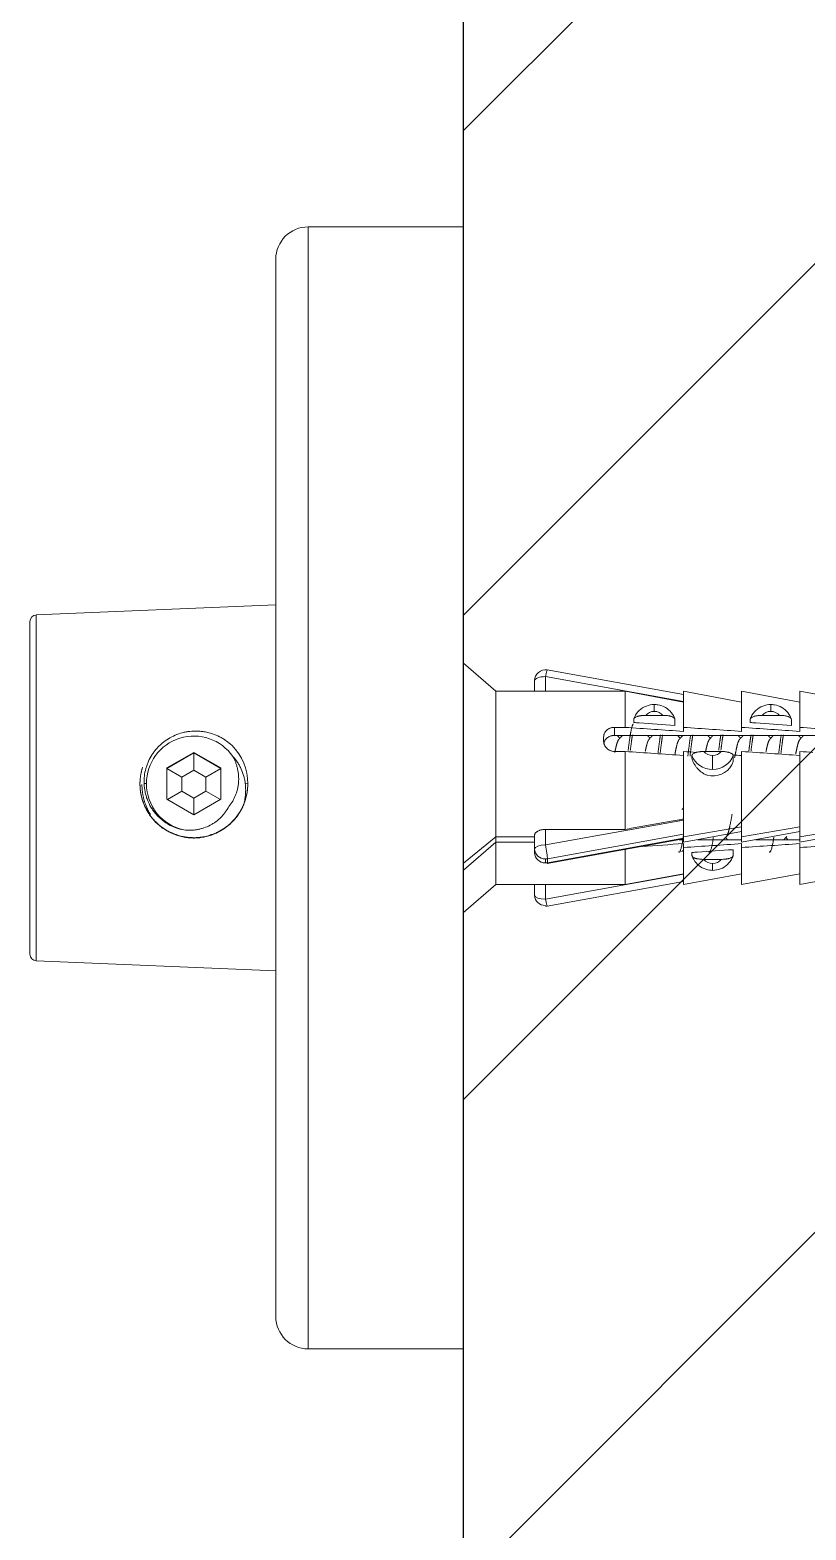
# Model space of a CAD drawing. Header units: millimetres. Extents: x 11618 to 13994, y -5897 to -2537.
# Drawn here: x 13514.8 to 13550.8, y -3831.5 to -3762 of the extents above; entities that cross this region are included whole.
import ezdxf

# ---------------------------------------------------------------- set-up
doc = ezdxf.new("R2010")
doc.units = ezdxf.units.MM
doc.layers.add('hatch', color=2, linetype='Continuous')

msp = doc.modelspace()

# ---------------------------------------------------------------- hatches: boundary and pattern name
at = {"layer": 'hatch'}
h = msp.add_hatch(dxfattribs=at)
h.set_pattern_fill('ANSI31', color=256, scale=5)
h.set_pattern_definition([(45, (-1601.865, 0), (-11.22532, 11.22532), [])])
h.paths.add_polyline_path([(13534.892, -5533.88), (13584.892, -5533.88), (13584.892, -3463.314), (13534.892, -3463.314)])

# ---------------------------------------------------------------- linework, layer by layer
msp.add_line((13534.892, -5533.88), (13534.892, -3391.899))
at = {"linetype": 'Continuous', "lineweight": 13, "extrusion": (-1, -2.22045e-16, 0)}
for p, q in [((13527.692, -3771.14), (13527.692, -3823.14)), ((13515.08, -3789.128), (13515.08, -3805.151)), ((13545.092, -3793.141), (13538.692, -3791.986)), ((13538.692, -3791.986), (13538.692, -3792.662)), ((13543.742, -3793.279), (13543.742, -3793.596)), ((13549.142, -3793.279), (13549.142, -3793.596)), ((13541.892, -3794.712), (13541.892, -3794.337)), ((13546.442, -3795.642), (13546.442, -3796.291)), ((13520.192, -3796.941), (13520.082, -3796.943)), ((13524.776, -3796.944), (13524.892, -3796.946)), ((13538.692, -3799.787), (13545.092, -3798.632)), ((13538.692, -3799.066), (13538.692, -3799.787)), ((13547.792, -3798.952), (13545.092, -3799.417)), ((13550.492, -3798.952), (13547.792, -3799.417)), ((13553.192, -3798.952), (13550.492, -3799.417)), ((13536.392, -3799.417), (13534.892, -3800.626)), ((13538.192, -3799.417), (13536.392, -3799.417)), ((13545.092, -3799.29), (13538.788, -3800.427)), ((13538.788, -3800.611), (13545.092, -3799.473)), ((13538.692, -3800.619), (13538.692, -3800.436)), ((13538.788, -3800.611), (13538.788, -3800.427)), ((13538.692, -3802.304), (13545.092, -3801.144)), ((13546.442, -3800.641), (13546.442, -3800.963)), ((13538.692, -3801.618), (13538.692, -3802.304))]:
    msp.add_line(p, q, dxfattribs=at)
at = {"linetype": 'Continuous', "lineweight": 18, "extrusion": (-1, -2.22045e-16, 0)}
for p, q in [((13534.892, -3771.14), (13527.692, -3771.14)), ((13534.892, -3771.14), (13534.892, -3823.14)), ((13526.192, -3821.64), (13526.192, -3772.64)), ((13526.192, -3788.659), (13515.08, -3789.129)), ((13514.792, -3804.851), (13514.792, -3789.428)), ((13536.392, -3792.662), (13534.892, -3791.362)), ((13545.092, -3792.816), (13538.781, -3791.678)), ((13542.392, -3792.662), (13536.392, -3792.662)), ((13536.392, -3792.662), (13536.392, -3799.417)), ((13538.192, -3792.662), (13538.192, -3792.17)), ((13545.092, -3793.162), (13542.392, -3792.662)), ((13542.392, -3792.662), (13542.392, -3794.337)), ((13545.092, -3792.662), (13545.092, -3794.337)), ((13547.792, -3793.162), (13545.092, -3792.662)), ((13547.792, -3792.662), (13547.792, -3794.337)), ((13550.492, -3793.162), (13547.792, -3792.662)), ((13550.492, -3792.662), (13550.492, -3794.337)), ((13553.192, -3793.162), (13550.492, -3792.662)), ((13542.788, -3793.965), (13542.788, -3794.11)), ((13543.342, -3793.782), (13544.142, -3793.782)), ((13544.696, -3793.965), (13544.696, -3794.245)), ((13548.188, -3793.965), (13548.188, -3794.11)), ((13548.742, -3793.782), (13549.542, -3793.782)), ((13550.096, -3793.965), (13550.096, -3794.245)), ((13541.392, -3794.97), (13541.392, -3794.784)), ((13541.892, -3794.337), (13542.392, -3794.337)), ((13564.892, -3794.712), (13541.892, -3794.712)), ((13545.092, -3794.524), (13545.092, -3794.337)), ((13547.792, -3794.524), (13547.792, -3794.337)), ((13550.492, -3794.524), (13550.492, -3794.337)), ((13522.392, -3795.498), (13521.142, -3796.219)), ((13522.392, -3795.52), (13521.142, -3796.242)), ((13522.392, -3795.52), (13522.392, -3795.498)), ((13523.642, -3796.219), (13522.392, -3795.498)), ((13522.392, -3796.328), (13522.392, -3795.52)), ((13523.642, -3796.242), (13522.392, -3795.52)), ((13541.892, -3795.453), (13542.392, -3795.453)), ((13542.392, -3795.453), (13542.392, -3799.066)), ((13545.092, -3795.453), (13545.092, -3799.417)), ((13545.488, -3795.64), (13545.488, -3795.784)), ((13546.842, -3795.456), (13546.042, -3795.456)), ((13547.396, -3795.64), (13547.396, -3795.919)), ((13547.792, -3795.453), (13547.792, -3799.417)), ((13550.492, -3795.453), (13550.492, -3799.417)), ((13521.142, -3796.219), (13521.142, -3797.662)), ((13521.835, -3796.649), (13521.142, -3796.242)), ((13522.392, -3796.328), (13521.835, -3796.649)), ((13522.949, -3796.649), (13522.392, -3796.328)), ((13522.949, -3796.649), (13523.642, -3796.242)), ((13523.642, -3797.662), (13523.642, -3796.219)), ((13519.892, -3796.956), (13519.892, -3796.953)), ((13519.892, -3796.971), (13519.892, -3796.968)), ((13521.835, -3796.649), (13521.835, -3797.293)), ((13522.949, -3797.293), (13522.949, -3796.649)), ((13524.892, -3796.948), (13524.892, -3796.946)), ((13524.892, -3796.963), (13524.892, -3796.961)), ((13524.892, -3796.979), (13524.892, -3796.976)), ((13521.142, -3797.662), (13522.392, -3798.384)), ((13521.835, -3797.293), (13521.162, -3797.674)), ((13521.835, -3797.293), (13522.392, -3797.614)), ((13522.392, -3797.614), (13522.949, -3797.293)), ((13522.392, -3797.614), (13522.392, -3798.384)), ((13522.392, -3798.384), (13523.642, -3797.662)), ((13522.949, -3797.293), (13523.622, -3797.674)), ((13542.392, -3799.066), (13538.692, -3799.066)), ((13534.892, -3800.962), (13536.392, -3799.662)), ((13536.392, -3799.662), (13536.392, -3799.417)), ((13536.392, -3799.662), (13538.192, -3799.662)), ((13536.392, -3799.662), (13536.392, -3801.618)), ((13538.192, -3799.971), (13538.192, -3799.317)), ((13538.781, -3800.646), (13545.092, -3799.508)), ((13545.093, -3799.543), (13544.898, -3799.543)), ((13545.092, -3799.662), (13547.792, -3799.162)), ((13545.092, -3799.662), (13545.092, -3799.417)), ((13545.092, -3799.725), (13545.092, -3799.906)), ((13547.793, -3799.543), (13545.737, -3799.543)), ((13547.792, -3799.662), (13550.492, -3799.162)), ((13547.792, -3799.662), (13547.792, -3799.417)), ((13547.792, -3799.725), (13547.792, -3799.906)), ((13550.493, -3799.543), (13548.437, -3799.543)), ((13550.492, -3799.662), (13553.192, -3799.162)), ((13550.492, -3799.662), (13550.492, -3799.417)), ((13550.492, -3799.725), (13550.492, -3799.906)), ((13538.192, -3800.154), (13538.192, -3799.971)), ((13542.392, -3799.995), (13542.392, -3801.618)), ((13545.092, -3799.906), (13545.092, -3801.618)), ((13545.488, -3800.276), (13545.488, -3800.136)), ((13546.842, -3800.454), (13546.042, -3800.454)), ((13547.396, -3800.276), (13547.396, -3800.005)), ((13547.792, -3799.906), (13547.792, -3801.618)), ((13550.492, -3799.906), (13550.492, -3801.618)), ((13542.392, -3801.618), (13545.092, -3801.118)), ((13545.092, -3801.618), (13547.792, -3801.118)), ((13547.792, -3801.618), (13550.492, -3801.118)), ((13550.492, -3801.618), (13553.192, -3801.118)), ((13534.892, -3802.918), (13536.392, -3801.618)), ((13536.392, -3801.618), (13542.392, -3801.618)), ((13538.192, -3802.126), (13538.192, -3801.618)), ((13538.781, -3802.618), (13545.092, -3801.474)), ((13526.192, -3805.622), (13515.08, -3805.151)), ((13534.892, -3823.14), (13527.692, -3823.14))]:
    msp.add_line(p, q, dxfattribs=at)
at = {"linetype": 'Continuous', "lineweight": 18}
for centre, radius, start, end in [((13527.692, -3772.64), 1.5, 90, 180), ((13538.692, -3792.17), 0.5, 79.77358, 180), ((13538.692, -3802.126), 0.5, 270, 280.27422)]:
    msp.add_arc(centre, radius, start, end, dxfattribs=at)
at = {"linetype": 'Continuous', "lineweight": 18, "extrusion": (0, 0, -1)}
msp.add_arc((-13527.692, -3821.64), 1.5, 270, 0, dxfattribs=at)
at = {"linetype": 'Continuous', "lineweight": 18}
for centre, major_axis, ratio, start_param, end_param in [((13515.092, -3789.429), (-0.3, 0), 0.99982, 4.754737, 6.283185), ((13522.392, -3796.941), (-2.2, 0), 0.99982, 3.746433, 6.283185), ((13522.392, -3796.946), (-2.5, 0), 0.99982, 3.141593, 3.926991), ((13546.442, -3795.361), (1, 0), 0.930053, 3.446285, 4.712389), ((13546.442, -3795.361), (1, 0), 0.930053, 4.712389, 5.978493), ((13546.442, -3795.654), (-1, 0), 0.930053, 1.316173, 2.673058), ((13522.392, -3796.941), (-2.2, 0), 0.99982, 0, 1.358989), ((13522.392, -3796.946), (-2.5, 0), 0.99982, 2.754712, 3.141593), ((13538.692, -3799.971), (0.5, 0), 0.930053, 3.141593, 4.712389), ((13538.692, -3800.154), (-0.5, 0), 0.930053, 0, 1.570796), ((13538.692, -3800.154), (0.089, -0.492), 0.069966, 0.00001, 0.369971), ((13538.692, -3802.126), (-0.5, 0), 0.934495, 0, 1.570796), ((13515.092, -3804.851), (0.3, 0), 0.99982, 3.141593, 4.670041)]:
    msp.add_ellipse(centre, major_axis=major_axis, ratio=ratio, start_param=start_param, end_param=end_param, dxfattribs=at)
at = {"linetype": 'Continuous', "lineweight": 13}
for centre, major_axis, ratio, start_param, end_param in [((13538.692, -3792.17), (0.5, 0), 0.367425, 1.570796, 3.141593), ((13538.692, -3792.17), (-0.089, -0.492), 0.069966, 3.141598, 4.342418), ((13543.742, -3794.061), (-0.5, 0), 0.930053, 4.712389, 5.639684), ((13543.742, -3794.061), (-0.5, 0), 0.930053, 3.785094, 4.712389), ((13549.142, -3794.061), (-0.5, 0), 0.930053, 4.712389, 5.639684), ((13549.142, -3794.061), (-0.5, 0), 0.930053, 3.785094, 4.712389), ((13546.442, -3795.177), (-0.5, 0), 0.930053, 0.643501, 1.570796), ((13546.442, -3795.177), (-0.5, 0), 0.930053, 1.570796, 2.498092), ((13538.692, -3799.971), (-0.5, 0), 0.367425, 4.712389, 6.283185), ((13538.692, -3799.971), (0.089, -0.492), 0.069966, 0.369971, 1.940767), ((13538.692, -3799.971), (0.5, 0), 0.930053, 4.712389, 4.903982), ((13546.442, -3800.174), (0.5, 0), 0.934495, 3.785094, 4.712389), ((13546.442, -3800.174), (0.5, 0), 0.934495, 4.712389, 5.639684), ((13538.692, -3800.154), (-0.5, 0), 0.930053, 1.570796, 1.762389), ((13538.692, -3802.126), (-0.5, 0), 0.355976, 0, 1.570796), ((13538.692, -3802.126), (0.089, -0.492), 0.067786, 5.070246, 6.283181)]:
    msp.add_ellipse(centre, major_axis=major_axis, ratio=ratio, start_param=start_param, end_param=end_param, dxfattribs=at)
at = {"linetype": 'Continuous', "lineweight": 18}
for points, knots in [([(13543.742, -3793.279), (13543.611, -3793.281), (13543.364, -3793.326), (13543.029, -3793.531), (13542.857, -3793.772), (13542.8, -3793.921), (13542.789, -3793.952)], [0, 0, 0, 0, 0.300257, 0.610351, 0.919568, 1, 1, 1, 1]), ([(13544.695, -3793.952), (13544.656, -3793.838), (13544.545, -3793.635), (13544.266, -3793.396), (13543.977, -3793.294), (13543.799, -3793.28), (13543.742, -3793.279)], [0, 0, 0, 0, 0.280795, 0.569643, 0.864674, 1, 1, 1, 1]), ([(13549.142, -3793.279), (13549.011, -3793.281), (13548.764, -3793.326), (13548.429, -3793.531), (13548.257, -3793.772), (13548.2, -3793.921), (13548.189, -3793.952)], [0, 0, 0, 0, 0.300257, 0.610351, 0.919568, 1, 1, 1, 1]), ([(13550.095, -3793.952), (13550.056, -3793.838), (13549.945, -3793.635), (13549.666, -3793.396), (13549.377, -3793.294), (13549.199, -3793.28), (13549.142, -3793.279)], [0, 0, 0, 0, 0.280795, 0.569643, 0.864674, 1, 1, 1, 1]), ([(13543.342, -3793.782), (13543.273, -3793.782), (13543.204, -3793.785), (13543.122, -3793.795), (13543.106, -3793.798), (13543.074, -3793.803), (13543.043, -3793.808), (13543.013, -3793.815), (13542.992, -3793.821), (13542.985, -3793.823), (13542.971, -3793.827), (13542.965, -3793.829), (13542.932, -3793.839), (13542.908, -3793.848), (13542.877, -3793.863), (13542.867, -3793.869), (13542.853, -3793.877), (13542.849, -3793.88), (13542.841, -3793.885), (13542.837, -3793.888), (13542.819, -3793.903), (13542.807, -3793.915), (13542.796, -3793.933), (13542.793, -3793.94), (13542.789, -3793.953), (13542.788, -3793.959), (13542.788, -3793.965)], [0, 0, 0, 0, 0.25, 0.25, 0.3125, 0.3125, 0.375, 0.4375, 0.4375, 0.46875, 0.46875, 0.5, 0.5, 0.625, 0.625, 0.6875, 0.6875, 0.71875, 0.71875, 0.75, 0.75, 0.875, 0.875, 0.9375, 0.9375, 1, 1, 1, 1]), ([(13542.788, -3794.11), (13542.873, -3794.116), (13542.958, -3794.122), (13543.594, -3794.167), (13544.145, -3794.206), (13544.696, -3794.245)], [0, 0, 0, 0, 0.133394, 0.133394, 1, 1, 1, 1]), ([(13544.696, -3793.965), (13544.696, -3793.953), (13544.692, -3793.94), (13544.681, -3793.921), (13544.677, -3793.915), (13544.665, -3793.903), (13544.659, -3793.897), (13544.637, -3793.88), (13544.619, -3793.869), (13544.593, -3793.856), (13544.587, -3793.854), (13544.576, -3793.849), (13544.559, -3793.842), (13544.528, -3793.831), (13544.501, -3793.823), (13544.472, -3793.815), (13544.457, -3793.812), (13544.412, -3793.803), (13544.38, -3793.797), (13544.331, -3793.791), (13544.314, -3793.79), (13544.28, -3793.787), (13544.263, -3793.785), (13544.212, -3793.783), (13544.177, -3793.782), (13544.142, -3793.782)], [0, 0, 0, 0, 0.125, 0.125, 0.1875, 0.1875, 0.25, 0.25, 0.375, 0.375, 0.40625, 0.40625, 0.4375, 0.5, 0.5625, 0.5625, 0.625, 0.625, 0.75, 0.75, 0.8125, 0.8125, 0.875, 0.875, 1, 1, 1, 1]), ([(13548.742, -3793.782), (13548.673, -3793.782), (13548.604, -3793.785), (13548.522, -3793.795), (13548.506, -3793.798), (13548.474, -3793.803), (13548.443, -3793.808), (13548.413, -3793.815), (13548.392, -3793.821), (13548.385, -3793.823), (13548.371, -3793.827), (13548.365, -3793.829), (13548.332, -3793.839), (13548.308, -3793.848), (13548.277, -3793.863), (13548.267, -3793.869), (13548.253, -3793.877), (13548.249, -3793.88), (13548.241, -3793.885), (13548.237, -3793.888), (13548.219, -3793.903), (13548.207, -3793.915), (13548.196, -3793.933), (13548.193, -3793.94), (13548.189, -3793.953), (13548.188, -3793.959), (13548.188, -3793.965)], [0, 0, 0, 0, 0.25, 0.25, 0.3125, 0.3125, 0.375, 0.4375, 0.4375, 0.46875, 0.46875, 0.5, 0.5, 0.625, 0.625, 0.6875, 0.6875, 0.71875, 0.71875, 0.75, 0.75, 0.875, 0.875, 0.9375, 0.9375, 1, 1, 1, 1]), ([(13548.188, -3794.11), (13548.273, -3794.116), (13548.358, -3794.122), (13548.994, -3794.167), (13549.545, -3794.206), (13550.096, -3794.245)], [0, 0, 0, 0, 0.133394, 0.133394, 1, 1, 1, 1]), ([(13550.096, -3793.965), (13550.096, -3793.953), (13550.092, -3793.94), (13550.081, -3793.921), (13550.077, -3793.915), (13550.065, -3793.903), (13550.059, -3793.897), (13550.037, -3793.88), (13550.019, -3793.869), (13549.993, -3793.856), (13549.987, -3793.854), (13549.976, -3793.849), (13549.959, -3793.842), (13549.928, -3793.831), (13549.901, -3793.823), (13549.872, -3793.815), (13549.857, -3793.812), (13549.812, -3793.803), (13549.78, -3793.797), (13549.731, -3793.791), (13549.714, -3793.79), (13549.68, -3793.787), (13549.663, -3793.785), (13549.612, -3793.783), (13549.577, -3793.782), (13549.542, -3793.782)], [0, 0, 0, 0, 0.125, 0.125, 0.1875, 0.1875, 0.25, 0.25, 0.375, 0.375, 0.40625, 0.40625, 0.4375, 0.5, 0.5625, 0.5625, 0.625, 0.625, 0.75, 0.75, 0.8125, 0.8125, 0.875, 0.875, 1, 1, 1, 1]), ([(13524.16, -3795.179), (13524.073, -3795.097), (13523.981, -3795.023), (13523.836, -3794.921), (13523.787, -3794.889), (13523.711, -3794.843), (13523.685, -3794.828), (13523.633, -3794.8), (13523.607, -3794.786), (13523.474, -3794.719), (13523.365, -3794.673), (13523.142, -3794.599), (13523.028, -3794.569), (13522.882, -3794.543), (13522.853, -3794.538), (13522.794, -3794.529), (13522.764, -3794.525), (13522.676, -3794.516), (13522.617, -3794.512), (13522.44, -3794.505), (13522.323, -3794.509), (13522.147, -3794.528), (13522.089, -3794.537), (13522.001, -3794.553), (13521.972, -3794.559), (13521.914, -3794.572), (13521.885, -3794.579), (13521.742, -3794.617), (13521.63, -3794.655), (13521.414, -3794.747), (13521.309, -3794.801), (13521.106, -3794.926), (13521.011, -3794.995), (13520.876, -3795.109), (13520.832, -3795.148), (13520.748, -3795.23), (13520.707, -3795.273), (13520.648, -3795.339), (13520.629, -3795.362), (13520.591, -3795.408), (13520.573, -3795.431), (13520.519, -3795.502), (13520.485, -3795.551), (13520.39, -3795.699), (13520.334, -3795.802), (13520.261, -3795.964), (13520.239, -3796.019), (13520.209, -3796.103), (13520.199, -3796.131), (13520.181, -3796.187), (13520.173, -3796.216), (13520.134, -3796.358), (13520.111, -3796.473), (13520.084, -3796.706), (13520.078, -3796.824), (13520.082, -3796.943)], [0, 0, 0, 0, 0.0625, 0.0625, 0.09375, 0.09375, 0.109375, 0.109375, 0.125, 0.125, 0.1875, 0.1875, 0.25, 0.25, 0.265625, 0.265625, 0.28125, 0.28125, 0.3125, 0.3125, 0.375, 0.375, 0.40625, 0.40625, 0.421875, 0.421875, 0.4375, 0.4375, 0.5, 0.5, 0.5625, 0.5625, 0.625, 0.625, 0.65625, 0.65625, 0.6875, 0.6875, 0.703125, 0.703125, 0.71875, 0.71875, 0.75, 0.75, 0.8125, 0.8125, 0.84375, 0.84375, 0.859375, 0.859375, 0.875, 0.875, 0.9375, 0.9375, 1, 1, 1, 1]), ([(13541.392, -3794.784), (13541.392, -3794.753), (13541.396, -3794.723), (13541.405, -3794.68), (13541.409, -3794.665), (13541.419, -3794.637), (13541.424, -3794.623), (13541.443, -3794.582), (13541.458, -3794.557), (13541.485, -3794.52), (13541.495, -3794.509), (13541.516, -3794.486), (13541.527, -3794.475), (13541.562, -3794.445), (13541.587, -3794.427), (13541.621, -3794.407), (13541.628, -3794.403), (13541.642, -3794.395), (13541.663, -3794.385), (13541.7, -3794.37), (13541.731, -3794.36), (13541.762, -3794.352), (13541.778, -3794.348), (13541.826, -3794.34), (13541.859, -3794.337), (13541.892, -3794.337)], [0, 0, 0, 0, 0.125, 0.125, 0.1875, 0.1875, 0.25, 0.25, 0.375, 0.375, 0.4375, 0.4375, 0.5, 0.5, 0.625, 0.625, 0.65625, 0.65625, 0.6875, 0.75, 0.8125, 0.8125, 0.875, 0.875, 1, 1, 1, 1]), ([(13541.892, -3794.712), (13541.859, -3794.712), (13541.827, -3794.715), (13541.778, -3794.723), (13541.763, -3794.726), (13541.731, -3794.734), (13541.715, -3794.739), (13541.67, -3794.755), (13541.641, -3794.768), (13541.601, -3794.791), (13541.588, -3794.8), (13541.562, -3794.818), (13541.55, -3794.827), (13541.516, -3794.857), (13541.495, -3794.878), (13541.468, -3794.914), (13541.459, -3794.927), (13541.444, -3794.952), (13541.43, -3794.978), (13541.419, -3795.005), (13541.411, -3795.028), (13541.408, -3795.037), (13541.406, -3795.046)], [0, 0, 0, 0, 0.146722, 0.146722, 0.220083, 0.220083, 0.293443, 0.293443, 0.440165, 0.440165, 0.513526, 0.513526, 0.586887, 0.586887, 0.733608, 0.733608, 0.806969, 0.806969, 0.88033, 0.953691, 0.953691, 1, 1, 1, 1]), ([(13541.392, -3794.97), (13541.392, -3795.001), (13541.396, -3795.031), (13541.405, -3795.077), (13541.409, -3795.092), (13541.419, -3795.122), (13541.424, -3795.137), (13541.443, -3795.181), (13541.458, -3795.208), (13541.485, -3795.248), (13541.495, -3795.261), (13541.516, -3795.285), (13541.527, -3795.297), (13541.562, -3795.331), (13541.587, -3795.351), (13541.621, -3795.374), (13541.628, -3795.378), (13541.642, -3795.387), (13541.663, -3795.398), (13541.7, -3795.416), (13541.731, -3795.427), (13541.762, -3795.436), (13541.778, -3795.44), (13541.826, -3795.45), (13541.859, -3795.453), (13541.892, -3795.453)], [0, 0, 0, 0, 0.125, 0.125, 0.1875, 0.1875, 0.25, 0.25, 0.375, 0.375, 0.4375, 0.4375, 0.5, 0.5, 0.625, 0.625, 0.65625, 0.65625, 0.6875, 0.75, 0.8125, 0.8125, 0.875, 0.875, 1, 1, 1, 1]), ([(13545.488, -3795.64), (13545.488, -3795.627), (13545.492, -3795.614), (13545.503, -3795.595), (13545.508, -3795.589), (13545.519, -3795.577), (13545.526, -3795.571), (13545.548, -3795.554), (13545.565, -3795.543), (13545.592, -3795.53), (13545.597, -3795.528), (13545.608, -3795.523), (13545.626, -3795.516), (13545.657, -3795.505), (13545.684, -3795.497), (13545.713, -3795.49), (13545.727, -3795.486), (13545.773, -3795.477), (13545.804, -3795.472), (13545.854, -3795.465), (13545.871, -3795.464), (13545.904, -3795.461), (13545.921, -3795.46), (13545.973, -3795.457), (13546.007, -3795.456), (13546.042, -3795.456)], [0, 0, 0, 0, 0.125, 0.125, 0.1875, 0.1875, 0.25, 0.25, 0.375, 0.375, 0.40625, 0.40625, 0.4375, 0.5, 0.5625, 0.5625, 0.625, 0.625, 0.75, 0.75, 0.8125, 0.8125, 0.875, 0.875, 1, 1, 1, 1]), ([(13546.842, -3795.456), (13546.912, -3795.456), (13546.98, -3795.459), (13547.063, -3795.469), (13547.079, -3795.472), (13547.111, -3795.477), (13547.142, -3795.483), (13547.171, -3795.489), (13547.192, -3795.495), (13547.199, -3795.497), (13547.213, -3795.501), (13547.22, -3795.503), (13547.253, -3795.513), (13547.277, -3795.522), (13547.308, -3795.538), (13547.318, -3795.543), (13547.331, -3795.551), (13547.336, -3795.554), (13547.344, -3795.56), (13547.348, -3795.562), (13547.366, -3795.577), (13547.377, -3795.589), (13547.389, -3795.608), (13547.391, -3795.614), (13547.395, -3795.627), (13547.396, -3795.633), (13547.396, -3795.64)], [0, 0, 0, 0, 0.25, 0.25, 0.3125, 0.3125, 0.375, 0.4375, 0.4375, 0.46875, 0.46875, 0.5, 0.5, 0.625, 0.625, 0.6875, 0.6875, 0.71875, 0.71875, 0.75, 0.75, 0.875, 0.875, 0.9375, 0.9375, 1, 1, 1, 1]), ([(13524.013, -3798.002), (13524.079, -3797.922), (13524.138, -3797.839), (13524.243, -3797.663), (13524.288, -3797.572), (13524.336, -3797.452), (13524.345, -3797.428), (13524.363, -3797.379), (13524.387, -3797.306), (13524.42, -3797.182), (13524.439, -3797.082), (13524.454, -3796.981), (13524.46, -3796.93), (13524.465, -3796.853), (13524.467, -3796.827), (13524.469, -3796.776), (13524.469, -3796.75), (13524.469, -3796.672), (13524.467, -3796.621), (13524.456, -3796.468), (13524.441, -3796.367), (13524.408, -3796.216), (13524.395, -3796.167), (13524.366, -3796.067), (13524.35, -3796.019), (13524.295, -3795.874), (13524.252, -3795.781), (13524.202, -3795.69)], [0, 0, 0, 0, 0.125, 0.125, 0.25, 0.25, 0.28125, 0.28125, 0.3125, 0.375, 0.4375, 0.4375, 0.5, 0.5, 0.53125, 0.53125, 0.5625, 0.5625, 0.625, 0.625, 0.75, 0.75, 0.8125, 0.8125, 0.875, 0.875, 1, 1, 1, 1]), ([(13524.202, -3795.69), (13524.281, -3795.777), (13524.353, -3795.869), (13524.449, -3796.014), (13524.479, -3796.064), (13524.536, -3796.166), (13524.562, -3796.218), (13524.636, -3796.379), (13524.676, -3796.488), (13524.723, -3796.657), (13524.737, -3796.713), (13524.754, -3796.799), (13524.759, -3796.828), (13524.768, -3796.886), (13524.772, -3796.915), (13524.776, -3796.944)], [0, 0, 0, 0, 0.25, 0.25, 0.375, 0.375, 0.5, 0.5, 0.75, 0.75, 0.875, 0.875, 0.9375, 0.9375, 1, 1, 1, 1]), ([(13545.488, -3795.784), (13545.501, -3795.828), (13545.517, -3795.871), (13545.553, -3795.954), (13545.573, -3795.994), (13545.606, -3796.053), (13545.618, -3796.073), (13545.643, -3796.111), (13545.656, -3796.13), (13545.695, -3796.185), (13545.724, -3796.22), (13545.784, -3796.286), (13545.816, -3796.318), (13545.866, -3796.362), (13545.883, -3796.377), (13545.919, -3796.405), (13545.937, -3796.418), (13545.992, -3796.456), (13546.029, -3796.479), (13546.108, -3796.521), (13546.148, -3796.539), (13546.19, -3796.555)], [0, 0, 0, 0, 0.125, 0.125, 0.25, 0.25, 0.3125, 0.3125, 0.375, 0.375, 0.5, 0.5, 0.625, 0.625, 0.6875, 0.6875, 0.75, 0.75, 0.875, 0.875, 1, 1, 1, 1]), ([(13520.384, -3798.38), (13520.34, -3798.311), (13520.301, -3798.241), (13520.228, -3798.098), (13520.195, -3798.025), (13520.137, -3797.875), (13520.111, -3797.799), (13520.077, -3797.683), (13520.066, -3797.644), (13520.052, -3797.584), (13520.047, -3797.564), (13520.039, -3797.525), (13520.018, -3797.425), (13519.992, -3797.246), (13519.984, -3797.085), (13519.983, -3796.997), (13519.983, -3796.989), (13519.983, -3796.981)], [0, 0, 0, 0, 0.163961, 0.163961, 0.327923, 0.327923, 0.491884, 0.491884, 0.573864, 0.573864, 0.614855, 0.614855, 0.655845, 0.819806, 0.983768, 0.983768, 1, 1, 1, 1]), ([(13520.082, -3796.943), (13520.087, -3797.072), (13520.102, -3797.198), (13520.14, -3797.386), (13520.155, -3797.448), (13520.183, -3797.54), (13520.192, -3797.57), (13520.213, -3797.631), (13520.224, -3797.661), (13520.282, -3797.811), (13520.338, -3797.925), (13520.436, -3798.089), (13520.471, -3798.142), (13520.527, -3798.22), (13520.546, -3798.246), (13520.586, -3798.296), (13520.606, -3798.321), (13520.669, -3798.394), (13520.713, -3798.441), (13520.803, -3798.531), (13520.85, -3798.573), (13520.948, -3798.655), (13520.999, -3798.693), (13521.078, -3798.748), (13521.104, -3798.766), (13521.159, -3798.8), (13521.186, -3798.817), (13521.326, -3798.896), (13521.441, -3798.95), (13521.68, -3799.036), (13521.803, -3799.069), (13521.93, -3799.091)], [0, 0, 0, 0, 0.125, 0.125, 0.1875, 0.1875, 0.21875, 0.21875, 0.25, 0.25, 0.375, 0.375, 0.4375, 0.4375, 0.46875, 0.46875, 0.5, 0.5, 0.5625, 0.5625, 0.625, 0.625, 0.6875, 0.6875, 0.71875, 0.71875, 0.75, 0.75, 0.875, 0.875, 1, 1, 1, 1]), ([(13524.776, -3796.944), (13524.785, -3797.023), (13524.796, -3797.182), (13524.793, -3797.34), (13524.784, -3797.459), (13524.78, -3797.498), (13524.771, -3797.577), (13524.765, -3797.616), (13524.745, -3797.734), (13524.728, -3797.812), (13524.708, -3797.889)], [0, 0, 0, 0, 0.25, 0.5, 0.5, 0.625, 0.625, 0.75, 0.75, 1, 1, 1, 1]), ([(13521.93, -3799.091), (13522.034, -3799.103), (13522.138, -3799.107), (13522.294, -3799.102), (13522.346, -3799.099), (13522.449, -3799.089), (13522.501, -3799.082), (13522.604, -3799.064), (13522.655, -3799.052), (13522.756, -3799.027), (13522.806, -3799.012), (13522.954, -3798.962), (13523.049, -3798.921), (13523.187, -3798.85), (13523.232, -3798.824), (13523.299, -3798.783), (13523.322, -3798.768), (13523.365, -3798.739), (13523.386, -3798.724), (13523.492, -3798.647), (13523.571, -3798.58), (13523.681, -3798.47), (13523.716, -3798.432), (13523.768, -3798.373), (13523.784, -3798.353), (13523.817, -3798.312), (13523.833, -3798.291), (13523.911, -3798.185), (13523.965, -3798.096), (13524.013, -3798.002)], [0, 0, 0, 0, 0.125, 0.125, 0.1875, 0.1875, 0.25, 0.25, 0.3125, 0.3125, 0.375, 0.375, 0.5, 0.5, 0.5625, 0.5625, 0.59375, 0.59375, 0.625, 0.625, 0.75, 0.75, 0.8125, 0.8125, 0.84375, 0.84375, 0.875, 0.875, 1, 1, 1, 1]), ([(13538.192, -3799.317), (13538.192, -3799.303), (13538.196, -3799.288), (13538.205, -3799.266), (13538.209, -3799.259), (13538.219, -3799.244), (13538.224, -3799.236), (13538.243, -3799.214), (13538.258, -3799.2), (13538.285, -3799.179), (13538.295, -3799.173), (13538.316, -3799.159), (13538.327, -3799.153), (13538.361, -3799.135), (13538.386, -3799.124), (13538.427, -3799.109), (13538.441, -3799.104), (13538.47, -3799.095), (13538.5, -3799.087), (13538.53, -3799.081), (13538.562, -3799.076), (13538.578, -3799.073), (13538.626, -3799.068), (13538.659, -3799.066), (13538.692, -3799.066)], [0, 0, 0, 0, 0.125, 0.125, 0.1875, 0.1875, 0.25, 0.25, 0.375, 0.375, 0.4375, 0.4375, 0.5, 0.5, 0.625, 0.625, 0.6875, 0.6875, 0.75, 0.8125, 0.8125, 0.875, 0.875, 1, 1, 1, 1]), ([(13545.092, -3798.588), (13545.024, -3798.6), (13544.956, -3798.612), (13544.182, -3798.75), (13543.477, -3798.875), (13542.645, -3799.021), (13542.519, -3799.044), (13542.392, -3799.066)], [0, 0, 0, 0, 0.075926, 0.075926, 0.859382, 0.859382, 1, 1, 1, 1]), ([(13547.396, -3800.005), (13546.845, -3800.043), (13546.294, -3800.081), (13545.658, -3800.125), (13545.573, -3800.13), (13545.488, -3800.136)], [0, 0, 0, 0, 0.866606, 0.866606, 1, 1, 1, 1]), ([(13545.488, -3800.276), (13545.488, -3800.289), (13545.492, -3800.301), (13545.503, -3800.319), (13545.508, -3800.325), (13545.519, -3800.337), (13545.526, -3800.342), (13545.548, -3800.359), (13545.565, -3800.37), (13545.592, -3800.382), (13545.597, -3800.385), (13545.608, -3800.389), (13545.626, -3800.396), (13545.657, -3800.407), (13545.684, -3800.415), (13545.713, -3800.422), (13545.727, -3800.425), (13545.773, -3800.434), (13545.804, -3800.439), (13545.854, -3800.445), (13545.871, -3800.447), (13545.904, -3800.449), (13545.921, -3800.451), (13545.973, -3800.453), (13546.007, -3800.454), (13546.042, -3800.454)], [0, 0, 0, 0, 0.125, 0.125, 0.1875, 0.1875, 0.25, 0.25, 0.375, 0.375, 0.40625, 0.40625, 0.4375, 0.5, 0.5625, 0.5625, 0.625, 0.625, 0.75, 0.75, 0.8125, 0.8125, 0.875, 0.875, 1, 1, 1, 1]), ([(13545.489, -3800.288), (13545.533, -3800.416), (13545.654, -3800.629), (13545.954, -3800.866), (13546.235, -3800.953), (13546.4, -3800.963), (13546.442, -3800.963)], [0, 0, 0, 0, 0.311271, 0.602146, 0.898228, 1, 1, 1, 1]), ([(13546.442, -3800.963), (13546.574, -3800.962), (13546.821, -3800.917), (13547.155, -3800.711), (13547.327, -3800.469), (13547.385, -3800.32), (13547.396, -3800.288)], [0, 0, 0, 0, 0.30059, 0.609885, 0.91828, 1, 1, 1, 1]), ([(13546.842, -3800.454), (13546.912, -3800.454), (13546.98, -3800.451), (13547.063, -3800.441), (13547.079, -3800.439), (13547.111, -3800.434), (13547.142, -3800.428), (13547.171, -3800.422), (13547.192, -3800.417), (13547.199, -3800.415), (13547.213, -3800.411), (13547.22, -3800.409), (13547.253, -3800.399), (13547.277, -3800.39), (13547.308, -3800.375), (13547.318, -3800.37), (13547.331, -3800.362), (13547.336, -3800.359), (13547.344, -3800.354), (13547.348, -3800.351), (13547.366, -3800.337), (13547.377, -3800.325), (13547.389, -3800.307), (13547.391, -3800.301), (13547.395, -3800.289), (13547.396, -3800.283), (13547.396, -3800.276)], [0, 0, 0, 0, 0.25, 0.25, 0.3125, 0.3125, 0.375, 0.4375, 0.4375, 0.46875, 0.46875, 0.5, 0.5, 0.625, 0.625, 0.6875, 0.6875, 0.71875, 0.71875, 0.75, 0.75, 0.875, 0.875, 0.9375, 0.9375, 1, 1, 1, 1])]:
    msp.add_open_spline(points, degree=3, knots=knots, dxfattribs=at)
for points, weights, knots in [([(13542.529, -3795.405), (13542.575, -3795.032), (13542.617, -3794.748), (13542.69, -3794.263), (13542.765, -3794.178)], [0.961944476673, 0.961516352064, 1, 0.936163551292, 0.979396654784], [0, 0, 0, 0.37611, 0.37611, 1, 1, 1]), ([(13541.912, -3795.502), (13541.94, -3795.36), (13541.967, -3795.243), (13542.04, -3794.925), (13542.116, -3794.871)], [0.966628832128, 0.975298918293, 1, 0.935754263841, 0.979955434297], [0, 0, 0, 0.277706, 0.277706, 1, 1, 1]), ([(13542.628, -3795.412), (13542.674, -3795.035), (13542.717, -3794.748), (13542.722, -3794.717), (13542.727, -3794.687)], [0.961956952673, 0.961130989983, 1, 0.995665891543, 0.991825329611], [0, 0, 0, 0.899681, 0.899681, 1, 1, 1]), ([(13543.323, -3795.447), (13543.346, -3795.337), (13543.367, -3795.243), (13543.438, -3794.936), (13543.512, -3794.875)], [0.97060862145, 0.980103979836, 1, 0.937819198612, 0.977226109145], [0, 0, 0, 0.242407, 0.242407, 1, 1, 1]), ([(13543.916, -3795.51), (13543.969, -3795.074), (13544.017, -3794.748), (13544.022, -3794.717), (13544.027, -3794.687)], [0.962822011628, 0.956145073419, 1, 0.995665891543, 0.99182532961], [0, 0, 0, 0.91006, 0.91006, 1, 1, 1]), ([(13544.015, -3795.517), (13544.068, -3795.077), (13544.117, -3794.748), (13544.122, -3794.717), (13544.127, -3794.687)], [0.962943245635, 0.955759745241, 1, 0.995665891543, 0.991825329611], [0, 0, 0, 0.910774, 0.910774, 1, 1, 1]), ([(13544.699, -3795.564), (13544.735, -3795.385), (13544.767, -3795.243), (13544.83, -3794.968), (13544.898, -3794.889)], [0.963682781272, 0.970084676259, 1, 0.943861060439, 0.970527196543], [0, 0, 0, 0.347633, 0.347633, 1, 1, 1]), ([(13545.297, -3795.667), (13545.359, -3795.136), (13545.417, -3794.748), (13545.417, -3794.748)], [0.966845007273, 0.948276142297, 0.999995274819, 0.999990550224], [0, 0, 0, 0.999909, 1, 1, 1]), ([(13545.397, -3795.674), (13545.459, -3795.138), (13545.517, -3794.748), (13545.522, -3794.717), (13545.527, -3794.687)], [0.967090521919, 0.947938374735, 1, 0.995665891543, 0.991825329611], [0, 0, 0, 0.923148, 0.923148, 1, 1, 1]), ([(13546.128, -3795.421), (13546.148, -3795.325), (13546.167, -3795.243), (13546.236, -3794.944), (13546.308, -3794.878)], [0.973027904129, 0.982482821512, 1, 0.939236746254, 0.975482171714], [0, 0, 0, 0.223775, 0.223775, 1, 1, 1]), ([(13546.73, -3795.398), (13546.775, -3795.029), (13546.817, -3794.748), (13546.822, -3794.717), (13546.827, -3794.687)], [0.9619398382, 0.961887438262, 1, 0.995665891543, 0.991825329611], [0, 0, 0, 0.897893, 0.897893, 1, 1, 1]), ([(13546.83, -3795.398), (13546.875, -3795.029), (13546.917, -3794.748), (13546.922, -3794.717), (13546.927, -3794.687)], [0.9619398382, 0.961887438262, 1, 0.995665891543, 0.991825329611], [0, 0, 0, 0.897893, 0.897893, 1, 1, 1]), ([(13547.465, -3795.742), (13547.518, -3795.456), (13547.567, -3795.243), (13547.64, -3794.928), (13547.715, -3794.872)], [0.962920217305, 0.95583106786, 1, 0.936239580269, 0.979293825723], [0, 0, 0, 0.409239, 0.409239, 1, 1, 1]), ([(13548.127, -3795.42), (13548.174, -3795.038), (13548.217, -3794.748), (13548.222, -3794.717), (13548.227, -3794.687)], [0.961977232492, 0.960745624842, 1, 0.995665891543, 0.991825329611], [0, 0, 0, 0.900568, 0.900568, 1, 1, 1]), ([(13548.226, -3795.427), (13548.273, -3795.041), (13548.317, -3794.748), (13548.322, -3794.717), (13548.327, -3794.687)], [0.962004919387, 0.960365046152, 1, 0.995665891543, 0.991825329611], [0, 0, 0, 0.901428, 0.901428, 1, 1, 1]), ([(13548.92, -3795.459), (13548.945, -3795.342), (13548.967, -3795.243), (13549.035, -3794.949), (13549.106, -3794.88)], [0.969655513868, 0.979076369118, 1, 0.940292971305, 0.974251401932], [0, 0, 0, 0.2595, 0.2595, 1, 1, 1]), ([(13549.514, -3795.525), (13549.568, -3795.08), (13549.617, -3794.748), (13549.622, -3794.717), (13549.627, -3794.687)], [0.963070650019, 0.955379148878, 1, 0.995665891543, 0.991825329611], [0, 0, 0, 0.911467, 0.911467, 1, 1, 1]), ([(13549.613, -3795.533), (13549.667, -3795.083), (13549.717, -3794.748), (13549.722, -3794.717), (13549.727, -3794.687)], [0.963207404331, 0.954993788899, 1, 0.995665891543, 0.991825329611], [0, 0, 0, 0.912159, 0.912159, 1, 1, 1]), ([(13550.298, -3795.57), (13550.334, -3795.388), (13550.367, -3795.243), (13550.431, -3794.965), (13550.499, -3794.887)], [0.963481273741, 0.969599409537, 1, 0.943261715669, 0.971106015104], [0, 0, 0, 0.348875, 0.348875, 1, 1, 1]), ([(13519.892, -3796.956), (13519.892, -3797.99), (13520.625, -3798.721), (13521.357, -3799.453), (13522.392, -3799.452), (13523.428, -3799.451), (13524.16, -3798.718), (13524.892, -3797.985), (13524.892, -3796.948)], [1, 0.923879532511, 1, 0.923879532511, 1, 0.923879532511, 1, 0.923879532512, 1], [0, 0, 0, 0.25, 0.25, 0.5, 0.5, 0.75, 0.75, 1, 1, 1]), ([(13524.708, -3797.889), (13524.524, -3798.341), (13524.183, -3798.691), (13523.461, -3799.434), (13522.425, -3799.449), (13521.39, -3799.463), (13520.648, -3798.742), (13519.906, -3798.02), (13519.893, -3796.986), (13519.892, -3796.97), (13519.892, -3796.953)], [0.961952949402, 0.962648111961, 1, 0.923879532511, 1, 0.923879532511, 1, 0.923879532511, 1, 0.998686661551, 0.997418642263], [0, 0, 0, 0.139881, 0.139881, 0.424948, 0.424948, 0.710015, 0.710015, 0.995082, 0.995082, 1, 1, 1]), ([(13524.892, -3796.961), (13524.892, -3797.978), (13524.183, -3798.706), (13523.461, -3799.449), (13522.425, -3799.464), (13521.39, -3799.478), (13520.648, -3798.757), (13519.906, -3798.036), (13519.893, -3797.001), (13519.892, -3796.985), (13519.892, -3796.968)], [0.997418642262, 0.925192870961, 1, 0.923879532511, 1, 0.923879532511, 1, 0.923879532511, 1, 0.998686661551, 0.997418642263], [0, 0, 0, 0.245687, 0.245687, 0.495687, 0.495687, 0.745687, 0.745687, 0.995687, 0.995687, 1, 1, 1]), ([(13547.084, -3799.395), (13547.152, -3799.319), (13547.217, -3799.037), (13547.282, -3798.757), (13547.35, -3798.367)], [0.971897451939, 0.942472053379, 1, 0.942728818458, 0.971636514777], [0, 0, 0, 0.501118, 0.501118, 1, 1, 1]), ([(13544.863, -3800.1), (13544.878, -3800.118), (13544.892, -3800.118), (13544.98, -3800.118), (13545.067, -3799.532), (13545.077, -3799.468), (13545.087, -3799.397)], [0.978293598761, 0.986888327091, 1, 0.923879532511, 1, 0.990989203061, 0.984111720963], [0, 0, 0, 0.133462, 0.133462, 0.90828, 0.90828, 1, 1, 1]), ([(13546.27, -3800.107), (13546.281, -3800.118), (13546.292, -3800.118), (13546.38, -3800.118), (13546.467, -3799.532), (13546.474, -3799.486), (13546.481, -3799.437)], [0.982298440655, 0.989775999951, 1, 0.923879532511, 1, 0.993510748524, 0.988127911291], [0, 0, 0, 0.110132, 0.110132, 0.930098, 0.930098, 1, 1, 1]), ([(13549.07, -3800.108), (13549.082, -3800.118), (13549.092, -3800.118), (13549.18, -3800.118), (13549.267, -3799.532), (13549.275, -3799.479), (13549.284, -3799.421)], [0.982521644939, 0.989928176599, 1, 0.923879532511, 1, 0.992525916791, 0.986519557617], [0, 0, 0, 0.107529, 0.107529, 0.920205, 0.920205, 1, 1, 1])]:
    msp.add_rational_spline(points, weights, degree=2, knots=knots, dxfattribs=at)
for points, degree in [([(13542.142, -3794.841), (13542.082, -3794.777), (13542.021, -3794.712)], 2), ([(13542.264, -3794.712), (13542.183, -3794.799), (13542.101, -3794.885)], 2), ([(13542.392, -3794.337), (13543.292, -3794.399), (13544.192, -3794.461), (13545.092, -3794.524)], 3), ([(13543.542, -3794.842), (13543.482, -3794.777), (13543.421, -3794.712)], 2), ([(13543.664, -3794.712), (13543.585, -3794.796), (13543.506, -3794.88)], 2), ([(13544.942, -3794.841), (13544.882, -3794.777), (13544.821, -3794.712)], 2), ([(13545.064, -3794.712), (13544.983, -3794.799), (13544.901, -3794.885)], 2), ([(13545.092, -3794.337), (13545.992, -3794.399), (13546.892, -3794.461), (13547.792, -3794.524)], 3), ([(13546.342, -3794.841), (13546.281, -3794.777), (13546.221, -3794.712)], 2), ([(13546.464, -3794.712), (13546.385, -3794.797), (13546.305, -3794.881)], 2), ([(13547.742, -3794.841), (13547.681, -3794.777), (13547.621, -3794.712)], 2), ([(13547.864, -3794.712), (13547.783, -3794.799), (13547.702, -3794.885)], 2), ([(13547.792, -3794.337), (13548.692, -3794.399), (13549.592, -3794.461), (13550.492, -3794.524)], 3), ([(13549.142, -3794.841), (13549.082, -3794.777), (13549.021, -3794.712)], 2), ([(13549.264, -3794.712), (13549.184, -3794.798), (13549.103, -3794.883)], 2), ([(13550.542, -3794.841), (13550.481, -3794.777), (13550.421, -3794.712)], 2), ([(13550.492, -3794.337), (13551.392, -3794.399), (13552.292, -3794.461), (13553.192, -3794.524)], 3), ([(13550.664, -3794.712), (13550.583, -3794.798), (13550.503, -3794.883)], 2), ([(13542.392, -3795.453), (13543.292, -3795.515), (13544.192, -3795.578), (13545.092, -3795.64)], 3), ([(13545.092, -3795.453), (13545.294, -3795.467), (13545.496, -3795.481), (13545.697, -3795.495)], 3), ([(13547.39, -3795.612), (13547.524, -3795.621), (13547.658, -3795.631), (13547.792, -3795.64)], 3), ([(13547.792, -3795.453), (13548.692, -3795.515), (13549.592, -3795.578), (13550.492, -3795.64)], 3), ([(13550.492, -3795.453), (13550.694, -3795.467), (13550.896, -3795.481), (13551.097, -3795.495)], 3), ([(13547.335, -3796.074), (13547.359, -3796.025), (13547.38, -3795.973), (13547.396, -3795.919)], 3), ([(13534.892, -3797.961), (13534.892, -3797.962), (13534.892, -3797.962)], 2), ([(13545.021, -3798.145), (13545.056, -3798.107), (13545.092, -3798.068)], 2), ([(13543.173, -3799.854), (13543.813, -3799.811), (13544.453, -3799.768), (13545.092, -3799.725)], 3), ([(13545.092, -3799.906), (13545.992, -3799.846), (13546.892, -3799.786), (13547.792, -3799.725)], 3), ([(13546.944, -3799.543), (13547.013, -3799.469), (13547.082, -3799.396)], 2), ([(13547.042, -3799.439), (13547.091, -3799.491), (13547.14, -3799.543)], 2), ([(13547.792, -3799.906), (13548.692, -3799.846), (13549.592, -3799.786), (13550.492, -3799.725)], 3), ([(13548.525, -3799.526), (13548.533, -3799.534), (13548.54, -3799.543)], 2), ([(13549.744, -3799.543), (13549.814, -3799.469), (13549.884, -3799.395)], 2), ([(13549.842, -3799.439), (13549.891, -3799.491), (13549.94, -3799.543)], 2), ([(13550.492, -3799.906), (13551.392, -3799.846), (13552.292, -3799.786), (13553.192, -3799.725)], 3), ([(13545.021, -3800.101), (13545.056, -3800.063), (13545.092, -3800.024)], 2)]:
    msp.add_open_spline(points, degree=degree, dxfattribs=at)
msp.add_rational_spline([(13519.892, -3796.953), (13519.892, -3796.555), (13520.016, -3796.177)], [0.997418642263, 0.967800626613, 0.962907939095], degree=2, dxfattribs=at)

doc.saveas('drawing.dxf')
